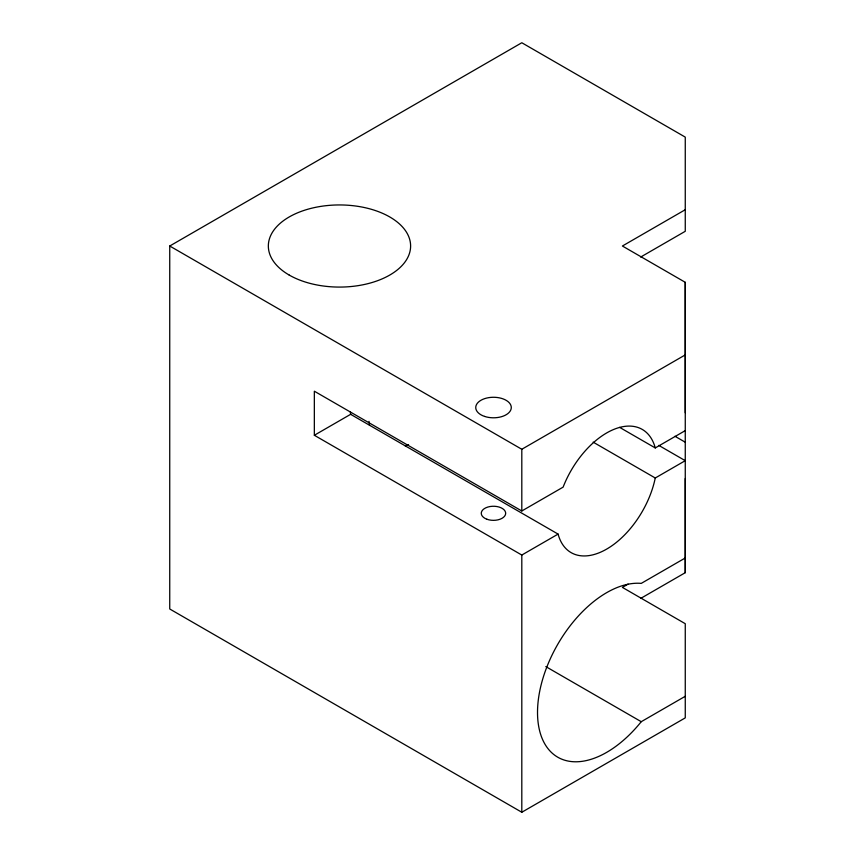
<?xml version="1.0" encoding="UTF-8"?>
<svg xmlns="http://www.w3.org/2000/svg" width="855" height="855" viewBox="0 0 855 855"><rect width="100%" height="100%" fill="white"/><g stroke="black" fill="none" stroke-linecap="round" stroke-linejoin="round"><path stroke-width="1.28" d="M640.684 598.425L685.261 572.69L685.261 478.511M685.261 412.794L685.261 282.31L622.397 246.016L685.261 209.721M628.104 584.104L622.397 587.396L685.261 623.701L685.261 717.879L521.807 812.25L169.739 608.984L169.739 246.016L521.807 42.75L685.261 137.121L685.261 231.299L640.684 257.045M685.261 430.621L655.261 447.935A71.125 41.061 -60 0 0 613.238 429.648A71.125 41.061 -60 0 0 563.124 487.126L521.807 510.98L314.341 391.205L314.341 435.27L350.625 414.322L558.091 534.097A71.125 41.061 -60 0 0 606.676 549.092A71.125 41.061 -60 0 0 655.261 477.998L685.261 460.674L658.767 445.38M169.739 246.016L521.807 449.27L685.261 354.9M314.341 435.27L521.807 555.045L558.091 534.097M685.261 557.984L641.25 583.388A97.801 56.462 -60 0 0 537.517 712.429A97.801 56.462 -60 0 0 641.25 721.695L685.261 696.291M674.969 436.274L685.261 442.206M619.608 427.361L655.261 447.935M593.156 442.142L655.261 477.998M545.8 666.59L641.25 721.695M369.018 421.376L369.488 425.202M350.315 411.768L350.625 414.322M685.261 282.31L685.261 572.69M521.807 449.27L521.807 510.98M521.807 555.045L521.807 812.25M408.54 444.653A71.125 41.061 -60 0 1 405.056 445.744M486.869 519.231A12.216 7.054 0 0 0 505.668 513.631A12.216 7.054 0 0 0 487.863 507.036A12.216 7.054 0 0 0 486.869 519.231M289.193 275.054A71.125 41.061 0 0 0 408.188 256.639A71.125 41.061 0 0 0 321.074 206.344A71.125 41.061 0 0 0 289.193 275.054M484.625 416.428A17.784 10.271 0 0 0 511.29 407.536A17.784 10.271 0 0 0 484.625 398.644A17.784 10.271 0 0 0 484.625 416.428"/></g></svg>
